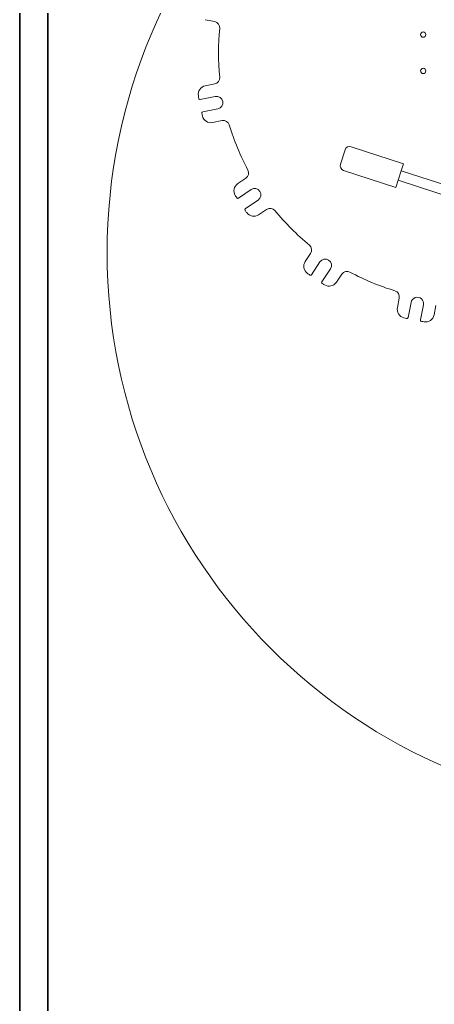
# Model space of a CAD drawing. Header units: inches. Extents: x 19 to 503, y 6 to 322.
# Drawn here: x 18.7 to 60.2, y 172.7 to 271.1 of the extents above; entities that cross this region are included whole.
import ezdxf

# ---------------------------------------------------------------- set-up
doc = ezdxf.new("R2010")
doc.units = ezdxf.units.IN
doc.header["$LTSCALE"] = 15
doc.header["$MEASUREMENT"] = 0
doc.layers.get('0').update_dxf_attribs({"lineweight": 25})
doc.layers.add('Border', color=7, linetype='Continuous', lineweight=35)
doc.layers.add('Visible', color=7, linetype='Continuous', lineweight=18)

# ---------------------------------------------------------------- blocks, each defined once
blk = doc.blocks.new('Borders 22x34_D')
at = {"layer": 'Border'}
for p, q in [((1.25, 21.5), (1.25, 0.5)), ((1.4375, 0.5), (1.4375, 21.3125))]:
    blk.add_line(p, q, dxfattribs=at)

msp = doc.modelspace()

# ---------------------------------------------------------------- linework, layer by layer
at = {"layer": 'Visible'}
for p, q in [((37.32067, 271.08442), (38.27093, 270.8954)), ((38.27093, 264.66186), (37.32067, 264.47284)), ((36.81856, 263.10867), (38.32861, 263.40904)), ((38.57442, 262.17325), (37.06438, 261.87288)), ((38.05031, 260.80471), (39.00057, 260.99372)), ((50.84574, 256.64227), (51.30926, 258.06886)), ((51.9393, 258.38988), (57.17011, 256.69028)), ((56.39757, 254.31264), (51.16676, 256.01223)), ((56.62933, 255.02593), (56.93835, 255.97699)), ((57.17011, 256.69028), (56.93835, 255.97699)), ((56.93835, 255.97699), (80.50085, 248.32107)), ((41.38604, 255.23468), (40.58045, 254.69641)), ((56.62933, 255.02593), (56.39757, 254.31264)), ((80.50085, 247.26961), (56.62933, 255.02593)), ((40.63861, 253.24393), (41.91876, 254.0993)), ((42.61878, 253.05165), (41.33862, 252.19628)), ((42.65828, 251.58671), (43.46387, 252.12499)), ((47.87165, 247.71721), (47.33337, 246.91162)), ((47.94294, 245.59197), (48.79831, 246.87212)), ((49.84596, 246.1721), (48.99059, 244.89195)), ((50.44307, 244.83379), (50.98134, 245.63938)), ((56.74038, 243.25391), (56.55136, 242.30365)), ((57.61954, 241.31772), (57.91991, 242.82776)), ((59.1557, 242.58195), (58.85533, 241.0719)), ((60.2195, 241.57401), (60.40852, 242.52427))]:
    msp.add_line(p, q, dxfattribs=at)
for centre, radius in [((83.50085, 247.80307), 56), ((59.13689, 269.59633), 0.2635), ((59.13689, 265.96093), 0.2635)]:
    msp.add_circle(centre, radius, dxfattribs=at)
for centre, radius, start, end in [((38.14802, 270.2775), 0.63, 354.3762709, 78.75), ((63.52529, 267.77863), 24.87, 174.3762709, 185.6237291), ((38.14802, 265.27975), 0.63, 281.25, 5.6237291), ((37.4904, 263.61956), 0.87, 101.25, 189.0763028), ((63.52529, 267.77863), 27.235, 189.0763028, 189.6649985), ((36.79515, 263.22637), 0.12, 189.6649985, 281.25), ((38.45151, 262.79114), 0.63, 281.25, 101.25), ((37.08779, 261.75519), 0.12, 101.25, 192.8350015), ((63.52529, 267.77863), 27.235, 192.8350015, 193.4236972), ((37.88058, 261.65799), 0.87, 193.4236972, 281.25), ((39.12347, 260.37583), 0.63, 16.8762709, 101.25), ((63.52529, 267.77863), 24.87, 196.8762709, 208.1237291), ((51.78479, 257.91435), 0.5, 72, 162), ((41.03603, 255.75851), 0.63, 303.75, 28.1237291), ((51.32126, 256.48776), 0.5, 162, 252), ((41.0638, 253.97303), 0.87, 123.75, 211.5763028), ((42.26877, 253.57548), 0.63, 303.75, 123.75), ((63.52529, 267.77863), 27.235, 211.5763028, 212.1649985), ((40.57194, 253.34371), 0.12, 212.1649985, 303.75), ((41.40529, 252.0965), 0.12, 123.75, 215.3350015), ((63.52529, 267.77863), 27.235, 215.3350015, 215.9236972), ((43.81388, 251.60116), 0.63, 39.3762709, 123.75), ((63.52529, 267.77863), 24.87, 219.3762709, 230.6237291), ((42.17494, 252.31009), 0.87, 215.9236972, 303.75), ((47.34782, 248.06722), 0.63, 326.25, 50.6237291), ((49.32213, 246.52211), 0.63, 326.2500009, 146.25), ((48.05675, 246.42828), 0.87, 146.25, 234.0763028), ((63.52529, 267.77863), 27.235, 234.0763028, 234.6649985), ((47.84316, 245.65863), 0.12, 234.6649985, 326.25), ((51.50517, 245.28937), 0.63, 61.8762709, 146.25), ((63.52529, 267.77863), 24.87, 241.8762709, 253.1237291), ((49.09037, 244.82528), 0.12, 146.25, 237.8350015), ((63.52529, 267.77863), 27.235, 237.8350015, 238.4236972), ((49.71969, 245.31714), 0.87, 238.4236972, 326.25), ((56.12249, 243.37681), 0.63, 348.75, 73.1237291), ((58.5378, 242.70485), 0.63, 348.75, 168.75), ((57.40465, 242.13392), 0.87, 168.75, 256.5763028), ((63.52529, 267.77863), 27.235, 256.5763028, 257.1649985), ((57.50185, 241.34113), 0.12, 257.1649985, 348.75), ((59.36622, 241.74374), 0.87, 260.9236972, 348.75), ((58.97303, 241.04849), 0.12, 168.75, 260.3350015), ((63.52529, 267.77863), 27.235, 260.3350015, 260.9236972)]:
    msp.add_arc(centre, radius, start, end, dxfattribs=at)

# ---------------------------------------------------------------- block references
at = {"xscale": 15, "yscale": 15, "zscale": 15}
msp.add_blockref('Borders 22x34_D', (0, 0), dxfattribs=at)

doc.saveas('drawing.dxf')
